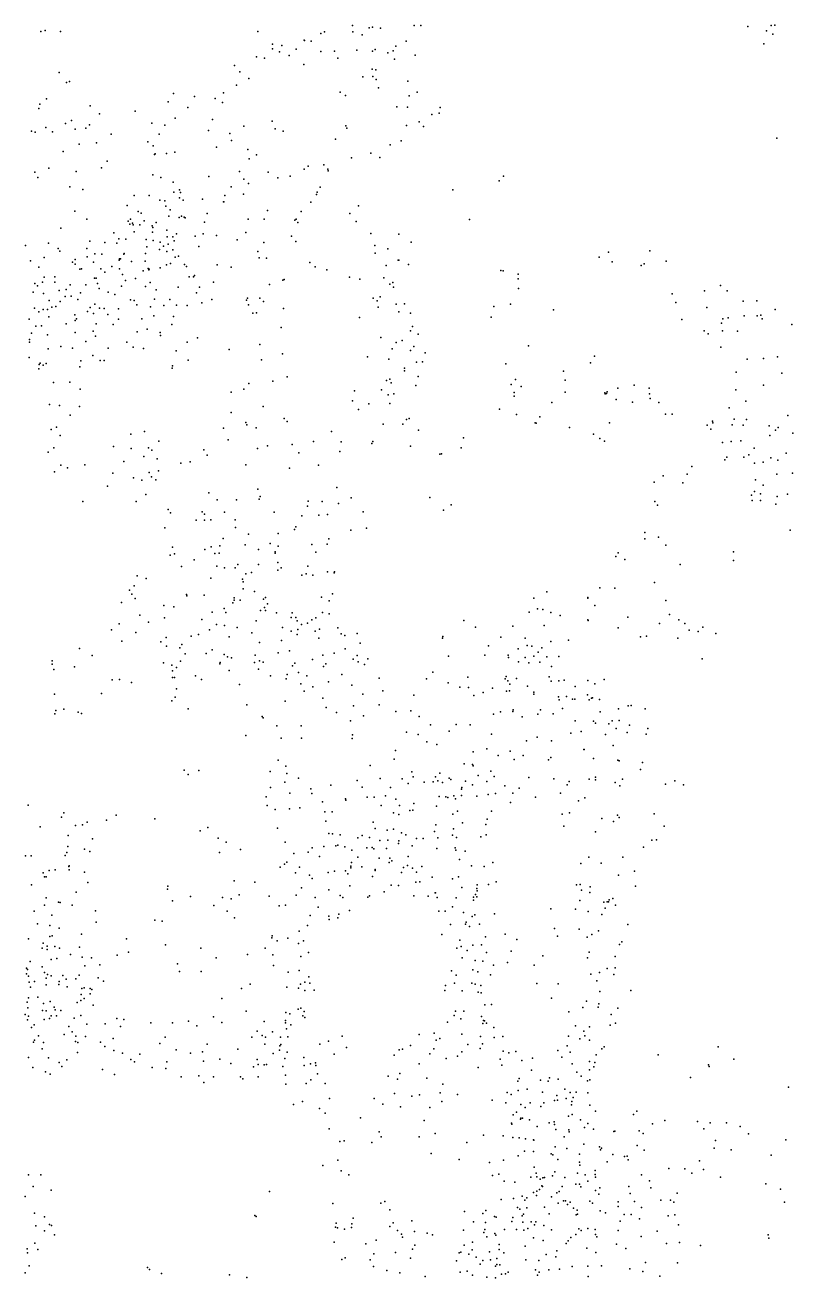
# Model space of a CAD drawing. Header units: millimetres. Extents: x -60275265 to 22802890, y -38578442 to 24337084.
# Drawn here: x -16167378 to -13602378, y -22014304 to -17828304 of the extents above; entities that cross this region are included whole.
import ezdxf

# ---------------------------------------------------------------- set-up
doc = ezdxf.new("R2010")
doc.units = ezdxf.units.MM
doc.header["$MEASUREMENT"] = 0
doc.layers.add('particles', color=7, linetype='Continuous', true_color=0x000000)

msp = doc.modelspace()

# ---------------------------------------------------------------- linework, layer by layer
at = {"layer": 'particles', "color": 93, "true_color": 0x67d435}
for p in [(-15073378, -17830304), (-14867378, -17829304), (-14845378, -17830304), (-13675378, -17829304), (-13662378, -17828304), (-16114378, -17849304), (-16100378, -17846304), (-16049378, -17850304), (-15389378, -17849304), (-15179378, -17856304), (-15167378, -17851304), (-15072378, -17851304), (-15041378, -17861304), (-15018378, -17837304), (-15006378, -17835304), (-14980378, -17838304), (-13753378, -17833304), (-13690378, -17847304), (-13669378, -17858304), (-15341378, -17907304), (-15340378, -17892304), (-15309378, -17896304), (-15261378, -17908304), (-15235378, -17879304), (-15234378, -17880304), (-15211378, -17882304), (-15133378, -17915304), (-15059378, -17912304), (-15006378, -17915304), (-14997378, -17910304), (-14937378, -17914304), (-14928378, -17898304), (-14894378, -17882304), (-13699378, -17891304), (-15394378, -17934304), (-15367378, -17939304), (-15317378, -17918304), (-15285378, -17930304), (-15179378, -17916304), (-15122378, -17939304), (-14955378, -17921304), (-14933378, -17942304), (-14864378, -17929304), (-16053378, -17987304), (-15467378, -17963304), (-15450378, -17984304), (-15236378, -17960304), (-15008378, -17975304), (-14995378, -17978304), (-16029378, -18020304), (-16019378, -18017304), (-15461378, -18029304), (-15419378, -18007304), (-15039378, -18001304), (-15005378, -18000304), (-14994378, -18010304), (-14986378, -18038304), (-14888378, -18016304), (-16095378, -18075304), (-15671378, -18057304), (-15601378, -18067304), (-15532378, -18073304), (-15504378, -18055304), (-15114378, -18052304), (-15097378, -18063304), (-14884378, -18065304), (-14857378, -18052304), (-16121378, -18107304), (-16118378, -18092304), (-15950378, -18098304), (-15918378, -18125304), (-15799378, -18116304), (-15689378, -18084304), (-15623378, -18104304), (-15508378, -18087304), (-14925378, -18101304), (-14890378, -18102304), (-14784378, -18122304), (-14780378, -18103304), (-16032378, -18157304), (-16012378, -18147304), (-15952378, -18161304), (-15744378, -18156304), (-15700378, -18163304), (-15666378, -18139304), (-15541378, -18143304), (-15436378, -18166304), (-15342378, -18149304), (-15096378, -18165304), (-14893378, -18164304), (-14850378, -18151304), (-14808378, -18127304), (-16146378, -18182304), (-16133378, -18186304), (-16098378, -18170304), (-16075378, -18185304), (-16000378, -18176304), (-15964378, -18172304), (-15879378, -18192304), (-15719378, -18193304), (-15554378, -18180304), (-15483378, -18190304), (-15332378, -18175304), (-15305378, -18183304), (-15092378, -18172304), (-14836378, -18167304), (-13656378, -18206304), (-16040378, -18250304), (-15986378, -18226304), (-15928378, -18222304), (-15757378, -18218304), (-15739378, -18232304), (-15527378, -18236304), (-15477378, -18214304), (-15423378, -18244304), (-15130378, -18209304), (-14947378, -18228304), (-14911378, -18215304), (-15893378, -18283304), (-15735378, -18260304), (-15732378, -18258304), (-15695378, -18257304), (-15667378, -18253304), (-15418378, -18275304), (-15394378, -18262304), (-15077378, -18272304), (-15012378, -18256304), (-14982378, -18270304), (-16134378, -18319304), (-16088378, -18306304), (-15996378, -18317304), (-15912378, -18305304), (-15740378, -18328304), (-15553378, -18334304), (-15451378, -18317304), (-15355378, -18320304), (-15281378, -18333304), (-15235378, -18309304), (-15221378, -18300304), (-15169378, -18295304), (-15156378, -18309304), (-15155378, -18315304), (-14569378, -18333304), (-16124378, -18337304), (-16018378, -18368304), (-15713378, -18337304), (-15672378, -18353304), (-15479378, -18369304), (-15436378, -18343304), (-15421378, -18357304), (-15323378, -18338304), (-15181378, -18370304), (-14583378, -18348304), (-15974378, -18377304), (-15803378, -18398304), (-15752378, -18398304), (-15717378, -18413304), (-15700378, -18415304), (-15670378, -18386304), (-15651378, -18379304), (-15651378, -18405304), (-15648378, -18387304), (-15639378, -18413304), (-15574378, -18410304), (-15500378, -18397304), (-15437378, -18393304), (-15194378, -18394304), (-15191378, -18386304), (-14738378, -18378304), (-16001378, -18450304), (-15826378, -18431304), (-15789378, -18451304), (-15779378, -18456304), (-15697378, -18433304), (-15682378, -18445304), (-15559378, -18458304), (-15504378, -18419304), (-15503378, -18419304), (-15357378, -18448304), (-15245378, -18451304), (-15212378, -18420304), (-15082378, -18458304), (-15053378, -18432304), (-15961378, -18476304), (-15823378, -18483304), (-15817378, -18493304), (-15815378, -18476304), (-15808378, -18490304), (-15806378, -18496304), (-15784378, -18495304), (-15769378, -18482304), (-15742378, -18499304), (-15729378, -18488304), (-15687378, -18467304), (-15652378, -18471304), (-15644378, -18467304), (-15635378, -18470304), (-15632378, -18472304), (-15568378, -18487304), (-15422378, -18477304), (-15368378, -18476304), (-15266378, -18480304), (-15261378, -18476304), (-15256378, -18488304), (-15061378, -18484304), (-14682378, -18478304), (-16048378, -18507304), (-15870378, -18522304), (-15854378, -18542304), (-15830378, -18543304), (-15802378, -18519304), (-15741378, -18520304), (-15740378, -18504304), (-15693378, -18513304), (-15692378, -18536304), (-15673378, -18536304), (-15661378, -18526304), (-15599378, -18533304), (-15572378, -18526304), (-15527378, -18531304), (-15429378, -18521304), (-15277378, -18533304), (-15012378, -18524304), (-14918378, -18527304), (-16165378, -18564304), (-16089378, -18557304), (-16056378, -18575304), (-16051378, -18584304), (-15961378, -18574304), (-15951378, -18550304), (-15900378, -18554304), (-15861378, -18557304), (-15762378, -18545304), (-15760378, -18569304), (-15739378, -18548304), (-15718378, -18578304), (-15716378, -18553304), (-15705378, -18567304), (-15693378, -18585304), (-15689378, -18560304), (-15673378, -18579304), (-15669378, -18549304), (-15586378, -18568304), (-15458378, -18546304), (-15389378, -18585304), (-15369378, -18555304), (-15262378, -18551304), (-14999378, -18565304), (-14955378, -18576304), (-14877378, -18553304), (-14080378, -18582304), (-16149378, -18616304), (-16103378, -18605304), (-16008378, -18620304), (-16000378, -18611304), (-16000378, -18627304), (-15959378, -18602304), (-15938378, -18620304), (-15934378, -18592304), (-15911378, -18594304), (-15853378, -18614304), (-15852378, -18609304), (-15848378, -18609304), (-15837378, -18593304), (-15836378, -18591304), (-15812378, -18618304), (-15766378, -18617304), (-15765378, -18591304), (-15681378, -18625304), (-15666378, -18604304), (-15654378, -18600304), (-15385378, -18606304), (-15361378, -18607304), (-15216378, -18621304), (-14997378, -18590304), (-14921378, -18614304), (-14918378, -18614304), (-14249378, -18604304), (-14218378, -18587304), (-14206378, -18619304), (-14099378, -18626304), (-14025378, -18617304), (-16121378, -18637304), (-16067378, -18669304), (-15984378, -18644304), (-15978378, -18642304), (-15914378, -18642304), (-15901378, -18654304), (-15877378, -18635304), (-15852378, -18642304), (-15842378, -18661304), (-15772378, -18649304), (-15756378, -18641304), (-15754378, -18646304), (-15752378, -18644304), (-15716378, -18639304), (-15695378, -18629304), (-15634378, -18628304), (-15628378, -18635304), (-15619378, -18669304), (-15604378, -18669304), (-15601378, -18665304), (-15525378, -18629304), (-15478378, -18637304), (-15198378, -18636304), (-15159378, -18646304), (-14961378, -18631304), (-14886378, -18628304), (-14578378, -18648304), (-14570378, -18649304), (-14520378, -18660304), (-14109378, -18631304), (-16134378, -18691304), (-16126378, -18699304), (-16109378, -18687304), (-16103378, -18670304), (-16067378, -18687304), (-16030378, -18711304), (-16016378, -18696304), (-15964378, -18696304), (-15935378, -18674304), (-15929378, -18674304), (-15925378, -18692304), (-15920378, -18708304), (-15845378, -18700304), (-15831378, -18681304), (-15798378, -18675304), (-15765378, -18702304), (-15749378, -18688304), (-15656378, -18704304), (-15584378, -18704304), (-15537378, -18687304), (-15351378, -18695304), (-15306378, -18680304), (-15301378, -18678304), (-15083378, -18670304), (-15049378, -18677304), (-14969378, -18672304), (-14948378, -18694304), (-14939378, -18688304), (-14936378, -18704304), (-14520378, -18676304), (-14519378, -18708304), (-13844378, -18698304), (-16140378, -18720304), (-16105378, -18725304), (-16087378, -18748304), (-16053378, -18715304), (-16050378, -18752304), (-16033378, -18735304), (-16013378, -18734304), (-15991378, -18745304), (-15982378, -18723304), (-15889378, -18720304), (-15867378, -18728304), (-15815378, -18746304), (-15803378, -18748304), (-15735378, -18744304), (-15729378, -18713304), (-15683378, -18745304), (-15594378, -18723304), (-15543378, -18745304), (-15427378, -18747304), (-15424378, -18740304), (-15383378, -18741304), (-15371378, -18752304), (-15004378, -18741304), (-14991378, -18749304), (-14981378, -18736304), (-14005378, -18726304), (-13897378, -18716304), (-13822378, -18716304), (-13768378, -18751304), (-13723378, -18749304), (-16135378, -18774304), (-16121378, -18786304), (-16107378, -18778304), (-16092378, -18778304), (-16078378, -18770304), (-16064378, -18768304), (-15958378, -18785304), (-15950378, -18772304), (-15938378, -18792304), (-15934378, -18760304), (-15918378, -18774304), (-15903378, -18775304), (-15855378, -18776304), (-15794378, -18763304), (-15748378, -18769304), (-15704378, -18765304), (-15661378, -18764304), (-15626378, -18765304), (-15576378, -18756304), (-15421378, -18763304), (-15406378, -18791304), (-15394378, -18789304), (-15304378, -18775304), (-14987378, -18770304), (-14927378, -18760304), (-14918378, -18786304), (-14900378, -18759304), (-14880378, -18791304), (-14601378, -18768304), (-14546378, -18761304), (-14402378, -18780304), (-13993378, -18755304), (-13890378, -18772304), (-13661378, -18778304), (-16153378, -18811304), (-16131378, -18834304), (-16112378, -18833304), (-16088378, -18803304), (-16030378, -18826304), (-16001378, -18796304), (-16000378, -18815304), (-15995378, -18809304), (-15929378, -18826304), (-15891378, -18795304), (-15873378, -18828304), (-15855378, -18811304), (-15777378, -18809304), (-15737378, -18799304), (-15677378, -18829304), (-15671378, -18802304), (-15050378, -18805304), (-14873378, -18835304), (-14610378, -18804304), (-13973378, -18812304), (-13841378, -18824304), (-13836378, -18810304), (-13818378, -18806304), (-13765378, -18799304), (-13721378, -18799304), (-13709378, -18797304), (-13709378, -18797304), (-13705378, -18810304), (-13606378, -18828304), (-16146378, -18857304), (-16092378, -18863304), (-16000378, -18855304), (-15939378, -18851304), (-15932378, -18867304), (-15792378, -18853304), (-15759378, -18844304), (-15716378, -18855304), (-15715378, -18865304), (-15591378, -18873304), (-15312378, -18839304), (-14979378, -18872304), (-14879378, -18850304), (-14854378, -18861304), (-13898378, -18850304), (-13885378, -18860304), (-13837378, -18850304), (-13787378, -18851304), (-16152378, -18879304), (-16152378, -18888304), (-16090378, -18910304), (-16048378, -18902304), (-16008378, -18907304), (-15964378, -18885304), (-15889378, -18907304), (-15827378, -18888304), (-15806378, -18904304), (-15771378, -18909304), (-15662378, -18917304), (-15625378, -18888304), (-15485378, -18912304), (-15383378, -18895304), (-14941378, -18910304), (-14927378, -18889304), (-14907378, -18882304), (-14880378, -18915304), (-14868378, -18902304), (-14485378, -18900304), (-13843378, -18904304), (-16153378, -18939304), (-16120378, -18962304), (-16117378, -18958304), (-16096378, -18959304), (-15981378, -18950304), (-15941378, -18932304), (-15916378, -18949304), (-15903378, -18949304), (-15622378, -18948304), (-15377378, -18946304), (-15307378, -18927304), (-15023378, -18936304), (-14952378, -18944304), (-14860378, -18954304), (-14839378, -18953304), (-14830378, -18923304), (-14561378, -18960304), (-14278378, -18956304), (-14265378, -18934304), (-13755378, -18944304), (-13700378, -18942304), (-13654378, -18937304), (-16121378, -18977304), (-16107378, -18964304), (-15984378, -18970304), (-15676378, -18974304), (-15674378, -18967304), (-15292378, -19003304), (-14900378, -18983304), (-14899378, -18974304), (-14854378, -19002304), (-14368378, -18984304), (-13792378, -18988304), (-13639378, -18991304), (-16072378, -19022304), (-16017378, -19021304), (-15983378, -19045304), (-15436378, -19045304), (-15419378, -19026304), (-15339378, -19018304), (-14960378, -19016304), (-14948378, -19011304), (-14944378, -19023304), (-14862378, -19032304), (-14543378, -19029304), (-14529378, -19012304), (-14510378, -19036304), (-14363378, -19015304), (-14187378, -19041304), (-14132378, -19031304), (-14082378, -19041304), (-13700378, -19031304), (-15479378, -19054304), (-15073378, -19083304), (-15066378, -19050304), (-14976378, -19047304), (-14954378, -19064304), (-14935378, -19060304), (-14533378, -19056304), (-14533378, -19068304), (-14363378, -19055304), (-14230378, -19057304), (-14229378, -19060304), (-14225378, -19059304), (-14222378, -19053304), (-14192378, -19079304), (-14081378, -19060304), (-14079378, -19076304), (-13793378, -19047304), (-13759378, -19085304), (-16085378, -19096304), (-16052378, -19099304), (-15985378, -19102304), (-15479378, -19123304), (-15372378, -19102304), (-15053378, -19113304), (-15019378, -19094304), (-14948378, -19092304), (-14582378, -19111304), (-14525378, -19129304), (-14407378, -19089304), (-14138378, -19088304), (-14050378, -19089304), (-14028378, -19128304), (-14005378, -19128304), (-13815378, -19107304), (-16062378, -19171304), (-16016378, -19131304), (-15430378, -19156304), (-15426378, -19164304), (-15301378, -19143304), (-15292378, -19152304), (-14971378, -19162304), (-14905378, -19161304), (-14893378, -19146304), (-14884378, -19142304), (-14463378, -19157304), (-14460378, -19158304), (-14447378, -19137304), (-14215378, -19157304), (-13889378, -19165304), (-13871378, -19151304), (-13870378, -19157304), (-13805378, -19164304), (-13798378, -19145304), (-13768378, -19165304), (-13757378, -19146304), (-13681378, -19167304), (-13619378, -19133304), (-16080378, -19179304), (-16050378, -19199304), (-15814378, -19195304), (-15768378, -19186304), (-15504378, -19175304), (-15395378, -19174304), (-15143378, -19186304), (-14853378, -19182304), (-14702378, -19207304), (-14348378, -19173304), (-14268378, -19195304), (-14247378, -19209304), (-13876378, -19178304), (-13679378, -19199304), (-13660378, -19182304), (-13651378, -19173304), (-13602378, -19191304), (-16090378, -19255304), (-16071378, -19241304), (-15872378, -19236304), (-15813378, -19243304), (-15755378, -19241304), (-15744378, -19248304), (-15720378, -19218304), (-15570378, -19247304), (-15488378, -19214304), (-15391378, -19243304), (-15357378, -19234304), (-15275378, -19229304), (-15203378, -19219304), (-15116378, -19253304), (-15111378, -19220304), (-15009378, -19226304), (-15005378, -19219304), (-14880378, -19235304), (-14710378, -19240304), (-14232378, -19218304), (-13837378, -19223304), (-13808378, -19219304), (-13776378, -19217304), (-13731378, -19242304), (-15967378, -19297304), (-15837378, -19286304), (-15770378, -19270304), (-15726378, -19277304), (-15647378, -19292304), (-15615378, -19287304), (-15559378, -19265304), (-15429378, -19297304), (-15253378, -19257304), (-14781378, -19262304), (-14776378, -19261304), (-13830378, -19281304), (-13823378, -19272304), (-13766378, -19272304), (-13749378, -19264304), (-13730378, -19292304), (-13702378, -19288304), (-13676378, -19274304), (-13653378, -19282304), (-13625378, -19258304), (-16069378, -19321304), (-16048378, -19299304), (-16025378, -19307304), (-15874378, -19325304), (-15753378, -19323304), (-15745378, -19337304), (-15721378, -19317304), (-15284378, -19308304), (-15187378, -19298304), (-14035378, -19334304), (-13955378, -19329304), (-13940378, -19303304), (-13656378, -19328304), (-13604378, -19325304), (-15892378, -19369304), (-15805378, -19341304), (-15777378, -19349304), (-15730378, -19348304), (-15390378, -19379304), (-15126378, -19373304), (-14066378, -19355304), (-13970378, -19358304), (-13727378, -19348304), (-13702378, -19365304), (-15974378, -19420304), (-15796378, -19420304), (-15764378, -19397304), (-15553378, -19391304), (-15525378, -19414304), (-15461378, -19414304), (-15385378, -19412304), (-15382378, -19403304), (-15221378, -19419304), (-15175378, -19420304), (-15078378, -19408304), (-14815378, -19406304), (-14063378, -19420304), (-13740378, -19399304), (-13738378, -19417304), (-13730378, -19386304), (-13710378, -19394304), (-13710378, -19416304), (-13655378, -19403304), (-13620378, -19395304), (-15689378, -19447304), (-15681378, -19458304), (-15575378, -19454304), (-15568378, -19462304), (-15501378, -19455304), (-15335378, -19456304), (-15223378, -19435304), (-15157378, -19463304), (-15120378, -19427304), (-15038378, -19454304), (-14769378, -19449304), (-14744378, -19431304), (-14054378, -19432304), (-13659378, -19429304), (-15596378, -19482304), (-15568378, -19482304), (-15546378, -19481304), (-15465378, -19481304), (-15263378, -19505304), (-15242378, -19468304), (-15186378, -19466304), (-15700378, -19508304), (-15505378, -19543304), (-15464378, -19507304), (-15421378, -19529304), (-15322378, -19527304), (-15267378, -19513304), (-15152378, -19545304), (-15079378, -19516304), (-15026378, -19509304), (-14097378, -19523304), (-14097378, -19545304), (-14051378, -19539304), (-13611378, -19516304), (-15674378, -19572304), (-15566378, -19580304), (-15545378, -19571304), (-15516378, -19568304), (-15432378, -19565304), (-15387378, -19580304), (-15348378, -19560304), (-15331378, -19588304), (-15322378, -19569304), (-15209378, -19563304), (-15196378, -19589304), (-15158378, -19562304), (-14027378, -19566304), (-13801378, -19588304), (-15682378, -19599304), (-15668378, -19595304), (-15602378, -19615304), (-15533378, -19594304), (-15519378, -19593304), (-15456378, -19630304), (-15387378, -19630304), (-15332378, -19592304), (-15323378, -19624304), (-14194378, -19604304), (-14186378, -19591304), (-14163378, -19614304), (-13979378, -19630304), (-13800378, -19617304), (-15792378, -19668304), (-15644378, -19637304), (-15526378, -19636304), (-15501378, -19642304), (-15465378, -19641304), (-15430378, -19662304), (-15411378, -19657304), (-15323378, -19649304), (-15311378, -19641304), (-15242378, -19666304), (-15228378, -19661304), (-15222378, -19636304), (-15206378, -19666304), (-15157378, -19655304), (-15134378, -19658304), (-15133378, -19655304), (-15803378, -19702304), (-15762378, -19677304), (-15546378, -19676304), (-15441378, -19679304), (-15439378, -19712304), (-15438378, -19688304), (-14247378, -19708304), (-14197378, -19709304), (-14064378, -19690304), (-15845378, -19757304), (-15818378, -19716304), (-15810378, -19730304), (-15799378, -19744304), (-15628378, -19731304), (-15627378, -19735304), (-15569378, -19733304), (-15469378, -19742304), (-15468378, -19749304), (-15448378, -19750304), (-15401378, -19720304), (-15371378, -19746304), (-15364378, -19741304), (-15177378, -19740304), (-15151378, -19752304), (-15140378, -19728304), (-14468378, -19743304), (-14424378, -19722304), (-14287378, -19741304), (-14287378, -19743304), (-14027378, -19751304), (-15703378, -19767304), (-15670378, -19772304), (-15542378, -19790304), (-15502378, -19777304), (-15496378, -19791304), (-15473378, -19758304), (-15380378, -19784304), (-15367378, -19774304), (-15364378, -19784304), (-15357378, -19762304), (-15327378, -19792304), (-15275378, -19792304), (-15173378, -19791304), (-15151378, -19795304), (-14483378, -19790304), (-14455378, -19778304), (-14437378, -19781304), (-14411378, -19791304), (-14264378, -19767304), (-14014378, -19797304), (-15853378, -19829304), (-15784378, -19800304), (-15755378, -19823304), (-15701378, -19809304), (-15576378, -19814304), (-15527378, -19831304), (-15501378, -19834304), (-15459378, -19841304), (-15395378, -19819304), (-15307378, -19841304), (-15278378, -19807304), (-15263378, -19807304), (-15258378, -19819304), (-15244378, -19831304), (-15224378, -19826304), (-15209378, -19815304), (-15196378, -19809304), (-14701378, -19817304), (-14662378, -19840304), (-14538378, -19836304), (-14433378, -19834304), (-14380378, -19801304), (-14287378, -19815304), (-14286378, -19817304), (-14153378, -19806304), (-14048378, -19827304), (-13983378, -19815304), (-13963378, -19828304), (-13903378, -19840304), (-15878378, -19849304), (-15797378, -19857304), (-15696378, -19874304), (-15612378, -19870304), (-15588378, -19864304), (-15551378, -19849304), (-15485378, -19872304), (-15409378, -19859304), (-15278378, -19853304), (-15258378, -19864304), (-15256378, -19848304), (-15198378, -19853304), (-15186378, -19877304), (-15183378, -19846304), (-15122378, -19842304), (-15111378, -19862304), (-15099378, -19867304), (-15058378, -19861304), (-14773378, -19876304), (-14771378, -19871304), (-14578378, -19873304), (-14496378, -19877304), (-14352378, -19883304), (-14186378, -19842304), (-14111378, -19872304), (-14091378, -19870304), (-13987378, -19877304), (-13949378, -19850304), (-13919378, -19854304), (-13860378, -19861304), (-15985378, -19911304), (-15844378, -19887304), (-15713378, -19889304), (-15694378, -19903304), (-15650378, -19909304), (-15643378, -19898304), (-15542378, -19915304), (-15384378, -19891304), (-15310378, -19884304), (-15284378, -19919304), (-15098378, -19912304), (-15048378, -19893304), (-14619378, -19902304), (-14520378, -19912304), (-14490378, -19901304), (-14474378, -19903304), (-14453378, -19923304), (-14441378, -19909304), (-14411378, -19888304), (-16077378, -19952304), (-16076378, -19963304), (-15943378, -19934304), (-15705378, -19959304), (-15648378, -19953304), (-15632378, -19929304), (-15562378, -19928304), (-15516378, -19962304), (-15515378, -19958304), (-15502378, -19931304), (-15491378, -19939304), (-15477378, -19942304), (-15401378, -19958304), (-15398378, -19933304), (-15384378, -19952304), (-15372378, -19957304), (-15321378, -19926304), (-15266378, -19960304), (-15207378, -19948304), (-15172378, -19933304), (-15162378, -19962304), (-15135378, -19927304), (-15071378, -19947304), (-15058378, -19934304), (-15054378, -19956304), (-15033378, -19964304), (-15022378, -19946304), (-14752378, -19937304), (-14631378, -19933304), (-14553378, -19933304), (-14552378, -19941304), (-14519378, -19955304), (-14496378, -19941304), (-14484378, -19959304), (-14467378, -19937304), (-14448378, -19957304), (-14424378, -19939304), (-14384378, -19938304), (-13905378, -19946304), (-16071378, -19981304), (-16002378, -19972304), (-15677378, -19967304), (-15674378, -19986304), (-15674378, -20008304), (-15668378, -20008304), (-15661378, -19974304), (-15598378, -20002304), (-15485378, -19984304), (-15387378, -19980304), (-15347378, -20002304), (-15292378, -19998304), (-15274378, -19969304), (-15254378, -19991304), (-15226378, -20002304), (-15170378, -19971304), (-15109378, -19998304), (-14805378, -19990304), (-14688378, -20007304), (-14560378, -20005304), (-14416378, -20006304), (-14409378, -19971304), (-15876378, -20016304), (-15851378, -20014304), (-15811378, -20025304), (-15661378, -20046304), (-15578378, -20015304), (-15451378, -20031304), (-15295378, -20012304), (-15246378, -20029304), (-15206378, -20039304), (-15153378, -20022304), (-15076378, -20034304), (-14984378, -20010304), (-14826378, -20012304), (-14754378, -20026304), (-14715378, -20040304), (-14686378, -20041304), (-14606378, -20044304), (-14563378, -20012304), (-14554378, -20019304), (-14548378, -20030304), (-14525378, -20011304), (-14489378, -20037304), (-14410378, -20020304), (-14384378, -20019304), (-14366378, -20017304), (-14329378, -20038304), (-14287378, -20018304), (-14264378, -20029304), (-14233378, -20015304), (-16069378, -20064304), (-15912378, -20061304), (-15677378, -20086304), (-15666378, -20074304), (-15298378, -20087304), (-15235378, -20054304), (-15172378, -20077304), (-15039378, -20063304), (-14972378, -20052304), (-14868378, -20067304), (-14668378, -20068304), (-14637378, -20058304), (-14559378, -20054304), (-14549378, -20052304), (-14468378, -20057304), (-14468378, -20063304), (-14385378, -20073304), (-14383378, -20083304), (-14358378, -20071304), (-14338378, -20080304), (-14331378, -20080304), (-14288378, -20066304), (-14283378, -20083304), (-14275378, -20077304), (-14272378, -20076304), (-14248378, -20081304), (-16068378, -20129304), (-16064378, -20118304), (-16037378, -20114304), (-15990378, -20124304), (-15979378, -20128304), (-15622378, -20112304), (-15426378, -20099304), (-15161378, -20108304), (-15127378, -20125304), (-15070378, -20103304), (-14984378, -20099304), (-14929378, -20122304), (-14878378, -20119304), (-14602378, -20130304), (-14579378, -20123304), (-14538378, -20121304), (-14537378, -20116304), (-14454378, -20130304), (-14445378, -20116304), (-14403378, -20129304), (-14372378, -20111304), (-14246378, -20123304), (-14185378, -20113304), (-14152378, -20102304), (-14142378, -20101304), (-14096378, -20113304), (-15375378, -20138304), (-15372378, -20143304), (-15326378, -20169304), (-15245378, -20169304), (-15080378, -20153304), (-15037378, -20136304), (-14850378, -20138304), (-14813378, -20166304), (-14727378, -20165304), (-14680378, -20166304), (-14507378, -20139304), (-14329378, -20153304), (-14268378, -20154304), (-14261378, -20161304), (-14217378, -20163304), (-14206378, -20153304), (-14182378, -20151304), (-14148378, -20167304), (-15430378, -20202304), (-15312378, -20211304), (-15244378, -20211304), (-15074378, -20212304), (-15073378, -20199304), (-14893378, -20190304), (-14854378, -20198304), (-14750378, -20187304), (-14609378, -20197304), (-14456378, -20207304), (-14344378, -20194304), (-14309378, -20188304), (-14228378, -20198304), (-14193378, -20178304), (-14156378, -20192304), (-14092378, -20197304), (-14087378, -20178304), (-14930378, -20252304), (-14825378, -20223304), (-14792378, -20232304), (-14670378, -20256304), (-14624378, -20246304), (-14547378, -20254304), (-14492378, -20220304), (-14409378, -20220304), (-14300378, -20248304), (-14299378, -20248304), (-14203378, -20235304), (-15322378, -20284304), (-14934378, -20281304), (-14700378, -20296304), (-14672378, -20299304), (-14587378, -20269304), (-14533378, -20282304), (-14503378, -20269304), (-14419378, -20283304), (-14411378, -20275304), (-14268378, -20279304), (-14187378, -20284304), (-14182378, -20286304), (-14104378, -20292304), (-15635378, -20317304), (-15622378, -20332304), (-15586378, -20319304), (-15348378, -20322304), (-15296378, -20304304), (-15293378, -20329304), (-15014378, -20302304), (-14875378, -20323304), (-14871378, -20340304), (-14796378, -20340304), (-14782378, -20327304), (-14670378, -20303304), (-14654378, -20335304), (-14611378, -20321304), (-14600378, -20339304), (-14484378, -20342304), (-14261378, -20341304), (-14111378, -20315304), (-15347378, -20375304), (-15299378, -20358304), (-15254378, -20344304), (-15212378, -20380304), (-15146378, -20368304), (-15058378, -20352304), (-15041378, -20374304), (-14981378, -20345304), (-14946378, -20375304), (-14907378, -20346304), (-14887378, -20362304), (-14834378, -20358304), (-14804378, -20357304), (-14788378, -20353304), (-14773378, -20359304), (-14750378, -20344304), (-14745378, -20349304), (-14709378, -20381304), (-14708378, -20375304), (-14696378, -20354304), (-14672378, -20366304), (-14624378, -20355304), (-14564378, -20370304), (-14517378, -20378304), (-14401378, -20346304), (-14356378, -20366304), (-14349378, -20355304), (-14283378, -20347304), (-14261378, -20350304), (-14196378, -20359304), (-14180378, -20370304), (-14171378, -20348304), (-14028378, -20364304), (-13996378, -20353304), (-13968378, -20367304), (-15362378, -20407304), (-15283378, -20394304), (-15209378, -20395304), (-15173378, -20423304), (-15097378, -20413304), (-15096378, -20418304), (-15024378, -20408304), (-15001378, -20408304), (-14963378, -20403304), (-14929378, -20414304), (-14784378, -20405304), (-14762378, -20407304), (-14755378, -20409304), (-14735378, -20403304), (-14729378, -20413304), (-14709378, -20402304), (-14658378, -20404304), (-14620378, -20399304), (-14596378, -20395304), (-14546378, -20426304), (-14538378, -20394304), (-14462378, -20408304), (-14378378, -20394304), (-14318378, -20420304), (-14297378, -20410304), (-16157378, -20434304), (-16037378, -20460304), (-15863378, -20468304), (-15358378, -20436304), (-15331378, -20449304), (-15284378, -20447304), (-15249378, -20443304), (-15166378, -20457304), (-15141378, -20457304), (-14978378, -20435304), (-14936378, -20460304), (-14919378, -20466304), (-14916378, -20436304), (-14882378, -20452304), (-14872378, -20451304), (-14868378, -20429304), (-14793378, -20438304), (-14738378, -20464304), (-14723378, -20455304), (-14609378, -20454304), (-14373378, -20464304), (-14348378, -20460304), (-14188378, -20468304), (-14066378, -20463304), (-16116378, -20507304), (-16045378, -20475304), (-15999378, -20502304), (-15975378, -20500304), (-15960378, -20491304), (-15895378, -20484304), (-15734378, -20480304), (-15556378, -20509304), (-15324378, -20511304), (-15162378, -20488304), (-15004378, -20491304), (-14795378, -20500304), (-14706378, -20493304), (-14628378, -20499304), (-14623378, -20481304), (-14367378, -20505304), (-14240378, -20479304), (-14201378, -20489304), (-14182378, -20476304), (-14032378, -20505304), (-16023378, -20536304), (-15942378, -20547304), (-15582378, -20520304), (-15522378, -20545304), (-15152378, -20529304), (-15140378, -20530304), (-15114378, -20533304), (-15055378, -20544304), (-15041378, -20536304), (-15016378, -20542304), (-14997378, -20512304), (-14957378, -20518304), (-14955378, -20551304), (-14936378, -20515304), (-14910378, -20527304), (-14895378, -20534304), (-14860378, -20546304), (-14837378, -20546304), (-14799378, -20522304), (-14788378, -20544304), (-14739378, -20535304), (-14736378, -20514304), (-14726378, -20542304), (-14644378, -20540304), (-14627378, -20534304), (-14262378, -20523304), (-14073378, -20551304), (-14058378, -20550304), (-16028378, -20593304), (-16024378, -20573304), (-15968378, -20581304), (-15951378, -20589304), (-15518378, -20593304), (-15495378, -20558304), (-15447378, -20582304), (-15298378, -20558304), (-15221378, -20591304), (-15208378, -20577304), (-15169378, -20572304), (-15129378, -20570304), (-15122378, -20568304), (-15099378, -20574304), (-15076378, -20585304), (-15025378, -20577304), (-15008378, -20576304), (-15002378, -20580304), (-14982378, -20553304), (-14960378, -20579304), (-14920378, -20563304), (-14919378, -20554304), (-14874378, -20570304), (-14792378, -20579304), (-14730378, -20577304), (-14728378, -20585304), (-14697378, -20588304), (-14101378, -20575304), (-16165378, -20604304), (-16147378, -20604304), (-16033378, -20603304), (-15300378, -20632304), (-15293378, -20625304), (-15269378, -20596304), (-15183378, -20606304), (-15077378, -20626304), (-15055378, -20608304), (-14984378, -20612304), (-14951378, -20626304), (-14948378, -20612304), (-14942378, -20620304), (-14889378, -20636304), (-14887378, -20606304), (-14716378, -20616304), (-14604378, -20626304), (-14310378, -20629304), (-14284378, -20608304), (-14243378, -20628304), (-14170378, -20608304), (-16107378, -20661304), (-16102378, -20674304), (-16097378, -20674304), (-16086378, -20653304), (-16066378, -20650304), (-16021378, -20639304), (-16020378, -20637304), (-16020378, -20651304), (-15969378, -20658304), (-15315378, -20642304), (-15264378, -20661304), (-15250378, -20642304), (-15217378, -20668304), (-15154378, -20659304), (-15133378, -20655304), (-15097378, -20654304), (-15089378, -20664304), (-15079378, -20638304), (-15079378, -20644304), (-15042378, -20640304), (-15006378, -20673304), (-14998378, -20649304), (-14998378, -20653304), (-14910378, -20659304), (-14903378, -20643304), (-14873378, -20645304), (-14859378, -20658304), (-14842378, -20639304), (-14807378, -20675304), (-14719378, -20674304), (-14676378, -20637304), (-14633378, -20639304), (-14185378, -20668304), (-14131378, -20655304), (-16146378, -20701304), (-15957378, -20693304), (-15691378, -20715304), (-15690378, -20705304), (-15469378, -20687304), (-15400378, -20692304), (-15244378, -20711304), (-15208378, -20679304), (-15152378, -20717304), (-15082378, -20704304), (-14944378, -20702304), (-14920378, -20703304), (-14862378, -20692304), (-14848378, -20691304), (-14739378, -20681304), (-14708378, -20710304), (-14658378, -20713304), (-14657378, -20701304), (-14619378, -20699304), (-14593378, -20691304), (-14325378, -20701304), (-14313378, -20700304), (-14308378, -20718304), (-14279378, -20707304), (-14128378, -20705304), (-16097378, -20744304), (-16055378, -20758304), (-16050378, -20760304), (-15996378, -20725304), (-15675378, -20754304), (-15614378, -20740304), (-15508378, -20743304), (-15478378, -20747304), (-15452378, -20734304), (-15352378, -20738304), (-15261378, -20735304), (-15198378, -20743304), (-15114378, -20736304), (-15106378, -20743304), (-15022378, -20742304), (-15017378, -20737304), (-14968378, -20724304), (-14868378, -20737304), (-14820378, -20739304), (-14797378, -20727304), (-14796378, -20727304), (-14790378, -20743304), (-14727378, -20744304), (-14669378, -20742304), (-14669378, -20752304), (-14662378, -20733304), (-14658378, -20741304), (-14657378, -20721304), (-14314378, -20753304), (-14280378, -20726304), (-14234378, -20759304), (-14223378, -20757304), (-14218378, -20757304), (-14216378, -20751304), (-14204378, -20746304), (-16137378, -20789304), (-16102378, -20768304), (-16078378, -20802304), (-16010378, -20768304), (-15932378, -20788304), (-15536378, -20770304), (-15492378, -20789304), (-15318378, -20771304), (-15297378, -20769304), (-15215378, -20803304), (-15188378, -20775304), (-15119378, -20799304), (-15083378, -20786304), (-14785378, -20789304), (-14764378, -20789304), (-14739378, -20774304), (-14703378, -20793304), (-14665378, -20801304), (-14599378, -20797304), (-14411378, -20781304), (-14328378, -20782304), (-14286378, -20790304), (-14240378, -20800304), (-14229378, -20778304), (-14195378, -20769304), (-16125378, -20831304), (-16084378, -20837304), (-16053378, -20845304), (-15929378, -20825304), (-15734378, -20819304), (-15709378, -20822304), (-15467378, -20811304), (-15224378, -20836304), (-15152378, -20805304), (-15151378, -20816304), (-15122378, -20811304), (-14746378, -20833304), (-14696378, -20832304), (-14693378, -20825304), (-14682378, -20840304), (-14674378, -20806304), (-14649378, -20832304), (-14154378, -20833304), (-16156378, -20881304), (-16084378, -20873304), (-16077378, -20871304), (-15978378, -20865304), (-15828378, -20881304), (-15343378, -20878304), (-15342378, -20871304), (-15289378, -20879304), (-15251378, -20855304), (-14775378, -20867304), (-14715378, -20885304), (-14629378, -20874304), (-14563378, -20865304), (-14524378, -20883304), (-14398378, -20846304), (-14388378, -20872304), (-14316378, -20849304), (-14289378, -20875304), (-14274378, -20867304), (-14251378, -20854304), (-16110378, -20912304), (-16106378, -20895304), (-16093378, -20906304), (-16093378, -20917304), (-16068378, -20907304), (-16052378, -20912304), (-15985378, -20909304), (-15821378, -20925304), (-15698378, -20901304), (-15580378, -20912304), (-15365378, -20912304), (-15325378, -20888304), (-15254378, -20897304), (-15237378, -20888304), (-15220378, -20927304), (-14725378, -20912304), (-14710378, -20907304), (-14690378, -20920304), (-14671378, -20902304), (-14642378, -20901304), (-14626378, -20927304), (-14543378, -20922304), (-14283378, -20926304), (-14181378, -20900304), (-14174378, -20891304), (-16150378, -20957304), (-16080378, -20950304), (-16061378, -20947304), (-16015378, -20933304), (-15976378, -20942304), (-15967378, -20971304), (-15945378, -20944304), (-15917378, -20968304), (-15859378, -20936304), (-15658378, -20965304), (-15529378, -20944304), (-15424378, -20933304), (-15339378, -20935304), (-15337378, -20970304), (-15246378, -20940304), (-14707378, -20944304), (-14663378, -20953304), (-14638378, -20956304), (-14602378, -20969304), (-14556378, -20960304), (-14466378, -20969304), (-14438378, -20938304), (-14288378, -20944304), (-14196378, -20940304), (-16162378, -20979304), (-16162378, -20998304), (-16159378, -20984304), (-16156378, -21006304), (-16110378, -20975304), (-16102378, -20993304), (-16097378, -21012304), (-16092378, -21000304), (-16080378, -21005304), (-16041378, -21004304), (-15986378, -21002304), (-15923378, -21011304), (-15651378, -20990304), (-15579378, -20990304), (-15288378, -20992304), (-15251378, -20987304), (-15219378, -21008304), (-14743378, -20988304), (-14727378, -21002304), (-14671378, -20985304), (-14655378, -20991304), (-14612378, -21001304), (-14277378, -20999304), (-14248378, -20993304), (-14223378, -20980304), (-14200378, -21000304), (-14196378, -20978304), (-16153378, -21026304), (-16149378, -21043304), (-16135378, -21024304), (-16097378, -21035304), (-16054378, -21034304), (-16053378, -21024304), (-16030378, -21016304), (-16026378, -21041304), (-15997378, -21015304), (-15977378, -21047304), (-15970378, -21045304), (-15950378, -21047304), (-15944378, -21050304), (-15905378, -21022304), (-15444378, -21047304), (-15415378, -21032304), (-15293378, -21042304), (-15254378, -21046304), (-15247378, -21032304), (-15233378, -21026304), (-15232378, -21054304), (-15216378, -21029304), (-15201378, -21053304), (-14765378, -21054304), (-14763378, -21037304), (-14733378, -21029304), (-14707378, -21055304), (-14675378, -21029304), (-14663378, -21033304), (-14644378, -21037304), (-14458378, -21030304), (-14386378, -21031304), (-14257378, -21021304), (-14143378, -21054304), (-16160378, -21093304), (-16155378, -21078304), (-16124378, -21076304), (-16105378, -21097304), (-16083378, -21090304), (-15993378, -21094304), (-15981378, -21087304), (-15980378, -21067304), (-15970378, -21080304), (-15950378, -21065304), (-15510378, -21080304), (-14654378, -21059304), (-14643378, -21061304), (-14409378, -21079304), (-14292378, -21089304), (-14247378, -21057304), (-16167378, -21134304), (-16158378, -21111304), (-16109378, -21121304), (-16096378, -21122304), (-16080378, -21138304), (-16070378, -21109304), (-16066378, -21118304), (-16062378, -21138304), (-16048378, -21121304), (-15981378, -21137304), (-15939378, -21103304), (-15428378, -21123304), (-15296378, -21127304), (-15283378, -21132304), (-15255378, -21116304), (-15246378, -21113304), (-15239378, -21138304), (-15235378, -21124304), (-14734378, -21137304), (-14729378, -21123304), (-14701378, -21123304), (-14631378, -21101304), (-14609378, -21100304), (-14351378, -21125304), (-14304378, -21110304), (-14253378, -21109304), (-14250378, -21098304), (-14209378, -21134304), (-14187378, -21113304), (-16159378, -21152304), (-16155378, -21139304), (-16146378, -21177304), (-16137378, -21168304), (-16103378, -21150304), (-16085378, -21147304), (-16021378, -21174304), (-16003378, -21146304), (-15961378, -21166304), (-15899378, -21165304), (-15860378, -21147304), (-15848378, -21174304), (-15837378, -21151304), (-15747378, -21162304), (-15674378, -21162304), (-15621378, -21156304), (-15593378, -21172304), (-15538378, -21142304), (-15510378, -21161304), (-15368378, -21157304), (-15297378, -21154304), (-15297378, -21162304), (-15279378, -21168304), (-15233378, -21144304), (-14756378, -21159304), (-14711378, -21148304), (-14642378, -21140304), (-14638378, -21164304), (-14636378, -21154304), (-14632378, -21155304), (-14626378, -21163304), (-14601378, -21177304), (-14328378, -21172304), (-14282378, -21175304), (-14213378, -21170304), (-14195378, -21163304), (-16136378, -21220304), (-16122378, -21205304), (-16036378, -21201304), (-16010378, -21192304), (-15997378, -21206304), (-15965378, -21207304), (-15873378, -21214304), (-15699378, -21210304), (-15410378, -21210304), (-15392378, -21189304), (-15375378, -21204304), (-15364378, -21210304), (-15340378, -21192304), (-15314378, -21210304), (-15294378, -21182304), (-15289378, -21208304), (-15108378, -21206304), (-14850378, -21201304), (-14800378, -21196304), (-14794378, -21220304), (-14782378, -21214304), (-14708378, -21199304), (-14646378, -21207304), (-14600378, -21211304), (-14571378, -21207304), (-14352378, -21206304), (-14314378, -21215304), (-14300378, -21190304), (-14297378, -21205304), (-14282378, -21220304), (-16139378, -21226304), (-16110378, -21249304), (-16105378, -21227304), (-15999378, -21224304), (-15992378, -21261304), (-15991378, -21227304), (-15915378, -21226304), (-15901378, -21241304), (-15871378, -21254304), (-15841378, -21263304), (-15717378, -21231304), (-15662378, -21252304), (-15614378, -21263304), (-15574378, -21258304), (-15559378, -21233304), (-15456378, -21250304), (-15366378, -21233304), (-15338378, -21264304), (-15317378, -21253304), (-15316378, -21239304), (-15313378, -21234304), (-15291378, -21260304), (-15182378, -21233304), (-15153378, -21223304), (-15093378, -21244304), (-14917378, -21252304), (-14906378, -21250304), (-14879378, -21237304), (-14801378, -21248304), (-14708378, -21258304), (-14688378, -21234304), (-14647378, -21247304), (-14639378, -21232304), (-14570378, -21256304), (-14551378, -21262304), (-14528378, -21257304), (-14387378, -21254304), (-14356378, -21239304), (-14346378, -21260304), (-14240378, -21249304), (-14233378, -21242304), (-13852378, -21242304), (-16156378, -21278304), (-16089378, -21279304), (-16053378, -21294304), (-16028378, -21285304), (-15814378, -21284304), (-15801378, -21292304), (-15784378, -21266304), (-15693378, -21292304), (-15571378, -21290304), (-15516378, -21283304), (-15480378, -21298304), (-15392378, -21284304), (-15388378, -21301304), (-15368378, -21302304), (-15360378, -21301304), (-15299378, -21281304), (-15236378, -21277304), (-15235378, -21304304), (-15213378, -21299304), (-15197378, -21295304), (-15196378, -21304304), (-15135378, -21266304), (-14934378, -21270304), (-14851378, -21299304), (-14815378, -21265304), (-14760378, -21281304), (-14722378, -21273304), (-14580378, -21283304), (-14574378, -21303304), (-14508378, -21287304), (-14472378, -21280304), (-14374378, -21276304), (-14340378, -21299304), (-14282378, -21291304), (-14264378, -21294304), (-14259378, -21269304), (-14052378, -21269304), (-13884378, -21302304), (-13799378, -21283304), (-16141378, -21311304), (-16099378, -21325304), (-16083378, -21333304), (-16044378, -21308304), (-15908378, -21318304), (-15868378, -21334304), (-15742378, -21311304), (-15697378, -21314304), (-15646378, -21342304), (-15586378, -21339304), (-15537378, -21342304), (-15447378, -21342304), (-15404378, -21309304), (-15388378, -21342304), (-15306378, -21308304), (-15297378, -21336304), (-15190378, -21332304), (-14954378, -21340304), (-14915378, -21331304), (-14825378, -21346304), (-14654378, -21311304), (-14516378, -21348304), (-14475378, -21320304), (-14415378, -21345304), (-14324378, -21326304), (-14309378, -21340304), (-14282378, -21319304), (-14267378, -21309304), (-13944378, -21344304), (-13882378, -21307304), (-15570378, -21361304), (-15440378, -21349304), (-15296378, -21367304), (-15228378, -21364304), (-15212378, -21352304), (-15165378, -21364304), (-14923378, -21350304), (-14772378, -21367304), (-14521378, -21357304), (-14520378, -21388304), (-14490378, -21383304), (-14445378, -21353304), (-14420378, -21356304), (-14386378, -21350304), (-14364378, -21383304), (-14288378, -21355304), (-14280378, -21352304), (-13617378, -21377304), (-15240378, -21425304), (-15150378, -21415304), (-15001378, -21415304), (-14933378, -21398304), (-14875378, -21407304), (-14849378, -21402304), (-14780378, -21395304), (-14775378, -21424304), (-14722378, -21401304), (-14607378, -21420304), (-14561378, -21429304), (-14557378, -21394304), (-14543378, -21401304), (-14480378, -21429304), (-14439378, -21393304), (-14434378, -21429304), (-14399378, -21421304), (-14391378, -21405304), (-14389378, -21420304), (-14359378, -21414304), (-14346378, -21394304), (-14341378, -21424304), (-14336378, -21411304), (-14326378, -21393304), (-14287378, -21395304), (-15270378, -21434304), (-15184378, -21448304), (-15164378, -21463304), (-14972378, -21433304), (-14913378, -21442304), (-14815378, -21444304), (-14537378, -21469304), (-14525378, -21460304), (-14511378, -21434304), (-14496378, -21445304), (-14444378, -21441304), (-14342378, -21436304), (-14339378, -21468304), (-14281378, -21437304), (-14262378, -21457304), (-14135378, -21468304), (-14124378, -21457304), (-15047378, -21479304), (-14834378, -21488304), (-14542378, -21497304), (-14541378, -21500304), (-14512378, -21484304), (-14511378, -21480304), (-14505378, -21480304), (-14482378, -21486304), (-14456378, -21508304), (-14416378, -21496304), (-14400378, -21492304), (-14398378, -21501304), (-14352378, -21474304), (-14312378, -21486304), (-14298378, -21511304), (-14287378, -21498304), (-14071378, -21499304), (-14030378, -21488304), (-13921378, -21491304), (-13878378, -21496304), (-13824378, -21496304), (-13778378, -21508304), (-15151378, -21516304), (-15101378, -21556304), (-14984378, -21526304), (-14978378, -21542304), (-14850378, -21543304), (-14797378, -21531304), (-14636378, -21537304), (-14570378, -21539304), (-14538378, -21545304), (-14517378, -21546304), (-14495378, -21549304), (-14469378, -21553304), (-14467378, -21554304), (-14394378, -21518304), (-14366378, -21542304), (-14351378, -21519304), (-14350378, -21526304), (-14268378, -21517304), (-14200378, -21525304), (-14197378, -21524304), (-14116378, -21522304), (-14102378, -21531304), (-13900378, -21516304), (-13861378, -21555304), (-13750378, -21533304), (-13626378, -21553304), (-15116378, -21558304), (-15009378, -21562304), (-14811378, -21598304), (-14691378, -21561304), (-14499378, -21590304), (-14469378, -21592304), (-14410378, -21599304), (-14396378, -21576304), (-14357378, -21582304), (-14301378, -21567304), (-14248378, -21576304), (-14245378, -21586304), (-14242378, -21580304), (-14122378, -21571304), (-14099378, -21587304), (-13865378, -21580304), (-13808378, -21586304), (-15172378, -21638304), (-15122378, -21621304), (-14717378, -21618304), (-14616378, -21628304), (-14569378, -21621304), (-14520378, -21606304), (-14404378, -21603304), (-14387378, -21618304), (-14315378, -21600304), (-14315378, -21627304), (-14314378, -21637304), (-14222378, -21626304), (-14204378, -21602304), (-14165378, -21608304), (-14156378, -21607304), (-14152378, -21619304), (-13914378, -21623304), (-13675378, -21604304), (-16156378, -21669304), (-16114378, -21670304), (-15111378, -21656304), (-15085378, -21669304), (-14606378, -21672304), (-14584378, -21667304), (-14477378, -21677304), (-14466378, -21644304), (-14460378, -21664304), (-14457378, -21676304), (-14438378, -21680304), (-14432378, -21678304), (-14405378, -21673304), (-14397378, -21660304), (-14364378, -21678304), (-14322378, -21664304), (-14296378, -21669304), (-14263378, -21655304), (-14263378, -21668304), (-14262378, -21677304), (-14108378, -21669304), (-14016378, -21648304), (-13963378, -21650304), (-13940378, -21664304), (-13901378, -21652304), (-13844378, -21677304), (-16140378, -21709304), (-16080378, -21721304), (-15350378, -21725304), (-14567378, -21691304), (-14531378, -21694304), (-14457378, -21724304), (-14449378, -21719304), (-14446378, -21684304), (-14441378, -21706304), (-14439378, -21709304), (-14383378, -21725304), (-14373378, -21709304), (-14327378, -21701304), (-14315378, -21701304), (-14310378, -21710304), (-14287378, -21691304), (-14261378, -21722304), (-14247378, -21713304), (-14150378, -21709304), (-14081378, -21690304), (-14077378, -21713304), (-13692378, -21700304), (-13644378, -21717304), (-16167378, -21742304), (-15139378, -21765304), (-14979378, -21764304), (-14965378, -21759304), (-14577378, -21752304), (-14535378, -21749304), (-14507378, -21741304), (-14498378, -21754304), (-14491378, -21746304), (-14469378, -21728304), (-14459378, -21738304), (-14408378, -21743304), (-14391378, -21730304), (-14386378, -21764304), (-14368378, -21756304), (-14362378, -21756304), (-14346378, -21761304), (-14280378, -21758304), (-14271378, -21764304), (-14250378, -21734304), (-14186378, -21760304), (-14146378, -21732304), (-14131378, -21759304), (-14043378, -21754304), (-14011378, -21754304), (-14000378, -21761304), (-13989378, -21731304), (-13630378, -21761304), (-16136378, -21798304), (-15400378, -21805304), (-14948378, -21786304), (-14699378, -21792304), (-14638378, -21799304), (-14628378, -21789304), (-14522378, -21779304), (-14514378, -21784304), (-14506378, -21807304), (-14502378, -21801304), (-14491378, -21780304), (-14432378, -21778304), (-14416378, -21800304), (-14355378, -21769304), (-14335378, -21781304), (-14326378, -21803304), (-14323378, -21788304), (-14322378, -21801304), (-14246378, -21790304), (-14228378, -21797304), (-14186378, -21775304), (-14166378, -21802304), (-14142378, -21802304), (-14108378, -21779304), (-14019378, -21806304), (-13996378, -21803304), (-16131378, -21840304), (-16102378, -21810304), (-16085378, -21835304), (-16079378, -21839304), (-15395378, -21809304), (-15130378, -21844304), (-15128378, -21831304), (-15123378, -21847304), (-15077378, -21846304), (-15075378, -21833304), (-15071378, -21814304), (-14948378, -21842304), (-14937378, -21830304), (-14875378, -21823304), (-14669378, -21827304), (-14629378, -21829304), (-14599378, -21809304), (-14593378, -21811304), (-14541378, -21825304), (-14538378, -21812304), (-14504378, -21828304), (-14488378, -21849304), (-14476378, -21826304), (-14465378, -21837304), (-14461378, -21826304), (-14434378, -21839304), (-14317378, -21850304), (-14287378, -21849304), (-14179378, -21824304), (-14114378, -21817304), (-13984378, -21837304), (-16102378, -21857304), (-16069378, -21870304), (-15100378, -21851304), (-14994378, -21888304), (-14923378, -21856304), (-14909378, -21868304), (-14906378, -21878304), (-14866378, -21859304), (-14824378, -21864304), (-14806378, -21870304), (-14702378, -21854304), (-14634378, -21862304), (-14631378, -21852304), (-14624378, -21877304), (-14598378, -21866304), (-14594378, -21871304), (-14565378, -21852304), (-14525378, -21852304), (-14501378, -21854304), (-14469378, -21880304), (-14436378, -21889304), (-14409378, -21853304), (-14353378, -21890304), (-14344378, -21879304), (-14327378, -21869304), (-14309378, -21855304), (-14263378, -21852304), (-14261378, -21869304), (-14257378, -21877304), (-14186378, -21855304), (-14109378, -21875304), (-14056378, -21858304), (-13685378, -21870304), (-13682378, -21881304), (-16160378, -21917304), (-16159378, -21930304), (-16134378, -21898304), (-16124378, -21919304), (-15134378, -21894304), (-15029378, -21900304), (-15002378, -21934304), (-14930378, -21929304), (-14873378, -21918304), (-14865378, -21905304), (-14717378, -21930304), (-14711378, -21928304), (-14700378, -21905304), (-14674378, -21920304), (-14672378, -21895304), (-14616378, -21927304), (-14583378, -21902304), (-14583378, -21919304), (-14568378, -21930304), (-14496378, -21908304), (-14391378, -21923304), (-14360378, -21899304), (-14291378, -21914304), (-14260378, -21929304), (-14191378, -21901304), (-14160378, -21916304), (-14024378, -21899304), (-13981378, -21896304), (-13911378, -21906304), (-16153378, -21974304), (-15109378, -21952304), (-15098378, -21947304), (-15014378, -21954304), (-15003378, -21976304), (-14879378, -21948304), (-14726378, -21957304), (-14685378, -21935304), (-14660378, -21945304), (-14647378, -21968304), (-14638378, -21956304), (-14612378, -21954304), (-14595378, -21975304), (-14591378, -21949304), (-14591378, -21969304), (-14581378, -21970304), (-14494378, -21954304), (-14451378, -21956304), (-14426378, -21936304), (-14394378, -21944304), (-14340378, -21976304), (-14287378, -21975304), (-14242378, -21974304), (-14095378, -21962304), (-13988378, -21963304), (-16167378, -21997304), (-15758378, -21979304), (-15751378, -21986304), (-15711378, -21999304), (-15484378, -22004304), (-15426378, -22013304), (-14958378, -21989304), (-14915378, -21997304), (-14830378, -22009304), (-14714378, -21995304), (-14690378, -21991304), (-14672378, -22005304), (-14624378, -22011304), (-14595378, -22014304), (-14576378, -22001304), (-14562378, -22000304), (-14553378, -21995304), (-14462378, -21987304), (-14455378, -22005304), (-14450378, -21995304), (-14417378, -21987304), (-14382378, -21985304), (-14286378, -22009304), (-14147378, -21984304), (-14103378, -21992304), (-14047378, -22008304)]:
    msp.add_point(p, dxfattribs=at)

doc.saveas('drawing.dxf')
